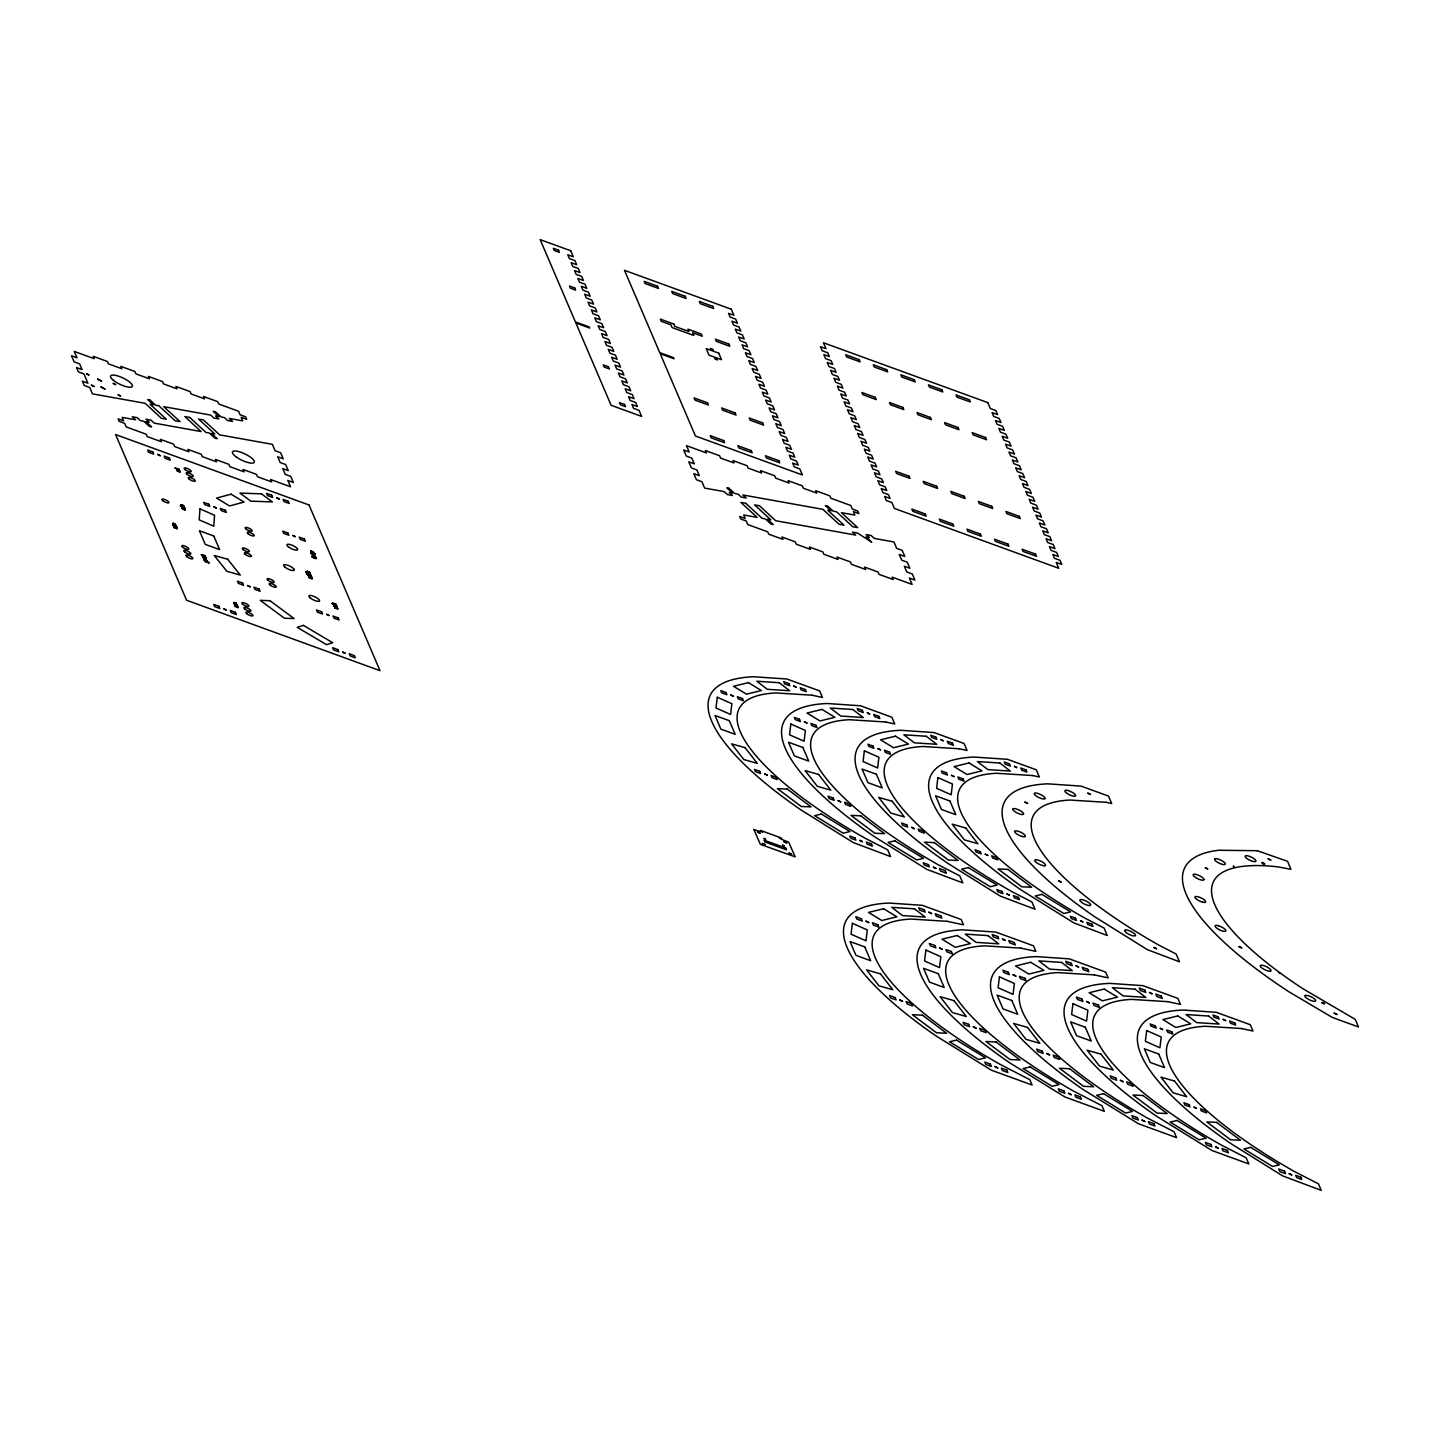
<?xml version="1.0" encoding="UTF-8"?>
<svg xmlns="http://www.w3.org/2000/svg" width="1430" height="1430" viewBox="0 0 1430 1430"><rect width="100%" height="100%" fill="white"/><g stroke="black" fill="none" stroke-linecap="round" stroke-linejoin="round"><path stroke-width="1.5" d="M173.441 524.202L172.851 523.362L175.64 524.506M203.078 556.413L205.277 556.824L202.577 555.966M233.877 602.513L236.147 603.532M308.344 572.697L307.039 571.285L309.077 572.518M313.063 552.266L310.596 551.283L313.456 553.857M174.138 527.634L174.424 526.025L175.443 527.599M205.026 557.2L204.401 558.236L205.169 557.003M176.891 469.916L179.304 470.559M183.898 505.97L180.841 504.665L181.253 506.292M179.858 470.595L177.231 469.308M183.898 506.488L184.434 508.437L180.412 505.988M205.437 559.613C208.619 561.364 202.506 556.949 203.149 556.878M236.379 604.229L236.111 603.085L235.843 604.103M312.044 552.57L313.831 552.731M337.301 607.267L336.461 606.445M175.318 528.01L177.266 528.707M203.703 557.968L205.723 557.2M331.992 603.692L336.461 606.07M175.908 527.974L176.534 526.615L173.423 525.865L176.426 526.454L176.659 528.814M310.31 574.038L305.823 571.803L310.006 573.323C310.346 577.452 302.266 571.607 310.828 575.218C310.81 576.29 307.593 574.413 311.15 576.147M179.233 469.362L175.139 468.039M177.302 469.094C175.568 471.811 183.344 472.257 177.088 470.273M176.998 470.452L177.624 469.183M177.034 469.487L177.981 469.308M177.392 471.382L179.679 471.525M177.678 470.363L179.304 470.47M177.499 469.541L178.339 469.451M178.947 470.631L179.322 469.558L175.05 468.218M180.198 471.632L176.891 470.22L180.216 472.025M172.53 523.773L172.976 523.648M181.074 505.863L181.467 504.719M172.708 523.934L173.352 523.183L172.816 524.488L175.407 525.74L172.905 524.309M181.324 506.452L183.183 506.077M181.717 506.256L181.056 505.541M182.522 505.88L183.88 506.363L182.021 505.684M182.486 505.076L183.541 505.934M173.906 523.38L175.103 524.935L174.353 523.559M182.164 506.131L181.538 505.648M176.015 525.668L172.816 524.488M181.842 507.704C185.614 506.774 186.168 513.173 181.842 507.328M183.255 506.274L182.808 505.219M173.852 524.542L175.39 524.452M182.128 508.526L182.289 508.776M174.335 527.17L173.495 525.74M183.076 508.901L182.397 508.24M174.335 527.563C176.319 528.957 173.566 526.454 174.406 526.884M176.373 526.705L175.247 528.063L174.8 527.098M175.783 527.438L176.462 526.866M175.121 528.242L176.069 526.312L175.407 527.241M184.095 509.652L184.667 507.972M175.425 528.331L176.426 526.454M184.238 508.848L185.006 509.741L184.81 508.115M184.72 509.956L185.114 508.866M176.373 528.045L176.015 527.545M176.891 528.367L176.784 527.456M201.29 554.84L205.044 555.859L201.362 554.661M201.934 554.715L202.631 556.288L202.595 555.108M203.06 555.591L203.042 556.592L202.774 555.555M203.525 558.594L204.025 556.86L202.863 556.056M203.453 556.431L203.543 557.861M204.955 556.753L204.722 555.519L203.864 559.398M203.829 558.701C205.956 559.577 203.042 559.72 204.311 557.772M204.722 556.61L205.116 555.68M204.115 558.594L205.616 560.113M207.1 560.864L204.186 559.97L204.419 558.933L204.097 559.774C211.318 562.419 201.201 560.649 206.009 560.828M205.026 558.665L204.097 558.361L204.812 559.327M205.348 557.932L204.901 556.288M204.937 557.378L206.474 559.434L205.044 559.648M205.562 559.058L205.688 557.718M207.779 561.847L209.048 562.937L204.794 561.382L206.367 559.577L205.831 558.147M205.491 560.667L207.261 561.865M206.599 560.882L207.153 561.936L205.938 560.614M233.823 603.067L234.645 602.495M234.234 604.211L234.592 603.371M234.806 602.942L235.485 603.978M234.466 604.175L237.505 605.802L237.005 606.838L235.575 605.82M234.538 606.052L238.22 607.75M235.271 606.517C234.27 603.871 238.595 606.588 235.575 605.569M235.181 606.32L235.575 605.176M235.736 605.927L235.271 606.141M235.396 606.141L236.147 606.123M236.254 605.766L236.611 605.516M237.166 604.979L234.878 603.782M237.416 605.605L234.502 604.336M237.005 606.838L237.487 605.962M236.343 605.605L235.235 605.587L237.773 606.999M311.15 552.123L310.685 551.104L312.401 552.713M311.043 551.515L311.132 552.963L311.543 551.211M311.758 553.517L311.561 551.962M312.115 551.408L310.971 551.569M311.526 553.374L313.796 553.928L312.652 553.964M312.973 553.714L312.098 553.928M313.224 551.944L313.492 553.589L312.115 553.017M313.635 555.287L312.098 554.751L313.009 554.107M312.598 555.054L312.598 554.161M312.008 556.771L316.28 558.504M315.601 557.271L312.33 555.18M312.956 555.734L312.33 554.143M312.223 554.214L313.992 555.412L313.778 553.785M314.028 556.324L313.51 557.539L313.331 556.02M314.064 554.929L312.705 554.375M313.259 557.378L313.742 556.216M306.056 572.697L307.414 573.126M307.504 571.214L306.86 571.946L308.826 572.465M313.581 557.432L314.278 556.806L312.92 557.092M314.135 555.448L314.868 553.714L314.725 555.233M315.19 554.322L310.453 553.16L315.369 554.643M314.135 557.736L315.583 557.646M313.849 557.057L315.994 558.004M308.433 572.518L307.682 572.036M312.902 556.663L315.583 557.915M314.707 557.754L315.53 557.396M309.238 572.215L308.487 571.589L309.774 572.518M308.183 574.216L308.183 574.02M309.684 572.769L308.737 571.696M315.101 558.093L315.601 556.896M307.897 574.878L307.808 573.716M308.111 575.128L308.469 573.948M309.345 572.054L309.452 572.965M316.191 558.683L311.919 556.949M308.969 574.735L308.415 575.897L311.508 576.826M308.111 573.501L310.274 574.914M308.558 575.003L308.29 574.467M308.272 574.038L309.22 574.449M310.239 575.468L309.541 573.823M308.826 576.379L312.062 578.113L309.506 577.702M309.059 575.736L310.203 575.772M308.88 574.914L310.096 573.537L305.823 572.179M310.239 573.841L310.364 574.735M309.363 577.738C315.655 575.2 306.127 577.041 309.595 577.523M309.738 575.629L310.828 575.218M309.202 577.756L312.384 578.864L309.416 577.112M311.347 576.791L308.505 575.718M332.743 603.102L334.352 604.372M336.854 606.678C333.565 607.732 334.495 604.819 333.601 604.372M334.298 605.551L335.013 604.407L332.815 602.924M334.173 606.427L334.352 605.176M334.602 606.731L334.12 604.443M333.977 603.925L335.71 604.121M334.745 607.696L335.174 606.66M335.585 604.979L336.175 605.945L334.37 605.373M335.621 606.106L336.175 604.836L334.799 606.177M337.873 608.769L335.335 607.982L334.727 606.392M336.086 606.409L336.747 607.16L336.55 605.569M336.765 606.856L336.711 605.82M334.602 607.553L337.426 608.125M1233.339 866.294L1234.412 867.241L1233.429 866.115M1263.173 863.595C1268.553 865.525 1258.15 860.127 1263.78 864.024M1263.101 863.774L1261.939 862.773M1264.638 863.952L1262.779 863.023M1262.905 863.327L1262.672 862.415M1278.921 972.704L1280.065 973.473M1322.518 1002.502L1324.538 1003.413M1322.804 1002.77L1321.678 1002.573L1323.805 1003.771M235.95 606.427L237.237 605.82M314.296 553.428L314.1 554.375L313.492 553.321M314.153 553.893L314.689 554M337.516 607.947L334.584 607.089M333.941 605.98L336.175 605.82M184.935 509.795L184.166 509.026M182.986 508.383L185.024 509.42M238.095 606.749L237.559 606.981M234.592 604.175L237.237 604.801M311.204 576.058L309.184 575.593M309.988 574.628L309.13 574.628M236.647 606.338L238.006 606.731M235.217 603.657L236.451 603.782L235.879 602.977M203.4 556.574L203.4 556.896M313.402 557.003L314.421 557.039M336.729 607.142L335.585 607.017M313.385 552.784L312.133 552.391M334.37 604.211L335.8 603.943M236.218 603.8L235.199 602.674M335.746 605.748L334.674 605.569M175.497 525.561L173.209 525.418M173.924 526.401L176.301 527.241L174.764 526.24M205.58 560.489L204.794 561.382M175.211 526.472L176.534 527.17M181.646 505.165L183.022 505.541M336.318 607.089L335.55 606.034M311.132 552.427L313.903 553.446L313.867 554.822M181.145 505.684L181.717 506.595M180.323 505.773L184.166 506.989M181.413 506.667L184.595 507.775M181.771 507.489L184.256 508.365M312.669 556.002L315.673 557.092M306.646 574.074L310.9 575.396M331.903 603.478L336.264 605.033M334.781 607.875L337.963 608.983M204.704 561.186L209.138 562.759M1323.537 1003.503L1324.663 1003.699M203.614 556.52L203.203 557.36M184.488 509.455L183.362 508.562M314.225 553.607L314.797 554.715M172.708 524.256L175.944 525.847M313.295 552.534L312.544 551.587M205.241 561.168L205.777 558.022M307.218 571.75L307.986 572.375M205.366 556.824L204.186 559.97M311.418 576.612L311.669 577.541M86.479 373.784L89.071 375.018L86.569 373.713M784.087 841.734L786.679 842.967L784.087 841.734M199.986 508.883L199.199 519.859L213.785 526.222L214.572 515.247L199.986 508.883M97.544 379.182L101.78 381.256L97.705 379.075M100.922 387.065L105.159 389.139L101.083 386.958M717.306 697.25L716.001 708.011L730.569 714.464L731.874 703.703L717.306 697.25M790.826 724.027L789.539 734.788L804.107 741.223L805.394 730.48L790.826 724.027M864.364 750.804L863.059 761.564L877.627 767.999L878.932 757.256L864.364 750.804M852.369 923.315L851.047 934.201L865.99 940.815L867.295 929.929L852.369 923.315M937.883 777.58L936.596 788.341L951.165 794.776L952.452 784.015L937.883 777.58M925.889 950.092L924.584 960.978L939.528 967.592L940.833 956.706L925.889 950.092M999.427 976.869L998.122 987.755L1013.048 994.368L1014.371 983.483L999.427 976.869M1072.947 1003.646L1071.642 1014.531L1086.586 1021.145L1087.89 1010.259L1072.947 1003.646M1146.663 1030.565L1145.376 1041.326L1159.927 1047.761L1161.232 1037.018L1146.663 1030.565M1203.971 879.504L1203.774 879.915A5.952 1.734 25.5 0 1 1198.554 879.093L1197.16 878.431A5.952 1.734 25.5 0 1 1193.299 874.463A5.952 1.734 25.5 0 1 1199.931 875.947L1201.236 876.697A5.952 1.734 25.5 0 1 1203.774 878.932L1203.971 879.504M223.795 608.805L226.315 610.145L223.938 608.769M1013.101 808.754L1012.905 809.648A5.952 1.734 25.5 0 0 1016.48 812.598L1017.856 813.295A5.952 1.734 25.5 0 0 1023.54 814.206A5.952 1.734 25.5 0 0 1019.965 810.506L1018.589 809.809A5.952 1.734 25.5 0 0 1013.101 808.754M91.448 385.153L93.987 386.422L91.448 385.153M113.202 383.419L115.741 384.706L113.363 383.383M118.1 394.859L120.638 396.128L118.261 394.805M157.711 454.418L160.249 455.705L157.711 454.418M247.533 585.549L250.071 586.818L247.533 585.549M292.828 535.517L295.367 536.786L292.989 535.464M342.753 652.098L345.291 653.367L342.753 652.098M710.496 348.455L713.034 349.742L710.496 348.455M714.786 358.465L717.324 359.752L714.786 358.465M730.873 695.016L733.411 696.303L730.873 695.016M793.757 686.043L796.296 687.312L793.757 686.043M804.411 721.793L806.949 723.08L804.411 721.793M764.639 773.845L767.177 775.114L764.639 773.845M753.86 829.507L760.367 844.344L795.205 856.838L788.645 842.091L782.478 839.732L780.995 837.873L760.474 830.383L760.063 831.563L753.86 829.507M757.507 831.974L760.045 833.243L757.507 831.974M761.028 831.259L762.655 832.081L761.118 831.223M867.295 712.819L869.815 714.088L867.438 712.784M764.121 838.481L765.747 839.303L764.228 838.463M762.404 843.396L764.925 844.665L762.404 843.396M779.404 837.944L781.03 838.767L779.404 837.944M782.496 845.184L784.123 846.006L782.496 845.184M789.056 853.102L791.594 854.371L789.056 853.102M877.949 748.569L880.469 749.838L877.949 748.569M838.177 800.621L840.697 801.89L838.177 800.621M940.815 739.596L943.353 740.865L940.976 739.56M859.859 840.393L862.397 841.68L859.859 840.393M951.468 775.346L954.007 776.615L951.468 775.346M911.697 827.398L914.235 828.667L911.697 827.398M866.026 921.188L868.761 922.547L866.026 921.188M1014.353 766.373L1016.891 767.642L1014.496 766.337M933.397 867.17L935.935 868.439L933.397 867.17M928.91 912.215L931.627 913.573L928.91 912.215M1025.006 802.123L1027.544 803.392L1025.006 802.123M985.234 854.175L987.773 855.444L985.234 854.175M939.564 947.965L942.281 949.323L939.564 947.965M899.792 999.999L902.509 1001.375L899.792 999.999M1087.873 793.15L1090.411 794.419L1087.873 793.15M1006.917 893.947L1009.455 895.216L1007.077 893.911M1002.448 938.992L1005.165 940.35L1002.448 938.992M1058.754 880.934L1061.292 882.221L1058.915 880.898M1013.101 974.742L1015.818 976.1L1013.101 974.742M973.33 1026.776L976.047 1028.152L973.33 1026.776M1080.454 920.723L1082.993 921.992L1080.615 920.688M1075.968 965.75L1078.685 967.127L1076.147 965.715M995.012 1066.565L997.729 1067.924L995.012 1066.565M1086.621 1001.5L1089.338 1002.877L1086.621 1001.5M1046.849 1053.553L1049.566 1054.929L1046.849 1053.553M1205.329 867.796L1207.867 869.065L1205.49 867.742M1153.992 947.5L1156.513 948.769L1153.992 947.5M1149.506 992.527L1152.223 993.904L1149.666 992.492M1068.55 1093.342L1071.267 1094.701L1068.55 1093.342M1268.213 858.804L1270.734 860.074L1268.213 858.804M1160.248 1028.331L1162.787 1029.618L1160.391 1028.295M1120.387 1080.329L1123.104 1081.706L1120.387 1080.329M1239.095 946.606L1241.633 947.875L1239.095 946.606M1223.115 1019.358L1225.653 1020.627L1223.115 1019.358M1142.07 1120.101L1144.787 1121.477L1142.07 1120.101M1193.996 1107.16L1196.535 1108.429L1194.157 1107.124M1215.607 1146.878L1218.324 1148.254L1215.607 1146.878M1334.226 1013.101L1336.943 1014.478L1334.226 1013.101M1289.216 1173.708L1291.755 1174.977L1289.216 1173.708M276.651 497.747L279.19 499.016L276.651 497.747M213.785 506.721L216.305 508.007L213.785 506.721M326.594 614.328L329.115 615.615L326.755 614.292M1305.34 995.477L1304.982 995.763A5.952 1.734 25.5 0 0 1306.948 998.372L1309.523 999.874A5.952 1.734 25.5 0 0 1314.563 1001.34L1315.296 1001.232A5.952 1.734 25.5 0 0 1312.508 997.532A5.952 1.734 25.5 0 0 1305.376 995.459M1215.053 858.733L1214.624 859.019A5.952 1.734 25.5 0 0 1217.663 862.362L1219.004 863.094A5.952 1.734 25.5 0 0 1224.867 864.542A5.952 1.734 25.5 0 0 1223.454 861.682L1222.275 860.914A5.952 1.734 25.5 0 0 1215.822 858.644L1215.053 858.733M1044.883 798.691L1043.525 798.977A5.952 1.734 25.5 0 1 1038.323 797.261L1037 796.51A5.952 1.734 25.5 0 1 1034.891 793.024A5.952 1.734 25.5 0 1 1042.256 795.455L1043.399 796.224A5.952 1.734 25.5 0 1 1044.883 798.691M1125.374 930.036L1124.874 930.269A5.952 1.734 25.5 0 0 1128.127 933.897A5.952 1.734 25.5 0 0 1134.866 935.935L1135.384 935.703A5.952 1.734 25.5 0 0 1133.901 933.236L1131.452 931.717A5.952 1.734 25.5 0 0 1125.392 930.036M303.446 625.375L297.243 627.323L326.505 644.68L332.707 642.731L303.446 625.375M231.052 494.19L216.52 498.087L229.551 505.952L244.065 502.055L231.052 494.19M748.444 682.628L733.519 686.275L746.46 694.176L761.386 690.529L748.444 682.628M821.982 709.405L807.056 713.052L819.98 720.952L834.905 717.306L821.982 709.405M895.52 736.182L880.594 739.828L893.518 747.729L908.443 744.083L895.52 736.182M969.04 762.959L954.114 766.605L967.055 774.506L981.981 770.859L969.04 762.959M883.615 908.729L868.51 912.412L881.774 920.509L896.878 916.827L883.615 908.729M957.153 935.506L942.048 939.188L955.312 947.286L970.416 943.603L957.153 935.506M1030.673 962.283L1015.568 965.965L1028.831 974.062L1043.936 970.38L1030.673 962.283M1104.21 989.06L1089.106 992.742L1102.369 1000.839L1117.474 997.157L1104.21 989.06M1177.82 1015.944L1162.894 1019.59L1175.817 1027.491L1190.743 1023.844L1177.82 1015.944M821.338 814.028L814.582 815.654L843.235 833.172L849.992 831.545L821.338 814.028M894.858 840.804L888.101 842.431L916.755 859.948L923.512 858.322L894.858 840.804M968.396 867.581L961.639 869.208L990.293 886.725L997.05 885.099L968.396 867.581M1041.916 894.358L1035.159 895.984L1063.831 913.502L1070.57 911.875L1041.916 894.358M956.491 1040.111L949.574 1041.791L978.549 1059.505L985.485 1057.842L956.491 1040.111M1030.029 1066.887L1023.094 1068.567L1052.087 1086.282L1059.004 1084.619L1030.029 1066.887M1103.549 1093.664L1096.631 1095.344L1125.607 1113.058L1132.542 1111.396L1103.549 1093.664M1177.087 1120.441L1170.151 1122.121L1199.144 1139.835L1206.062 1138.173L1177.087 1120.441M1250.696 1147.343L1243.939 1148.969L1272.593 1166.487L1279.35 1164.86L1250.696 1147.343M1255.415 861.557L1253.61 861.539A5.952 1.734 25.5 0 1 1247.014 858.608L1246.066 857.839A5.952 1.734 25.5 0 1 1246.853 855.676A5.952 1.734 25.5 0 1 1253.985 858.697L1254.95 859.466A5.952 1.734 25.5 0 1 1255.415 861.557M1270.501 971.095L1269.733 971.185A5.952 1.734 25.5 0 1 1262.1 968.146A5.952 1.734 25.5 0 1 1261.457 965.196L1262.511 965.304A5.952 1.734 25.5 0 1 1267.91 967.467L1270.037 969.022A5.952 1.734 25.5 0 1 1270.501 971.095M1090 905.494L1089.16 905.53A5.952 1.734 25.5 0 1 1082.635 903.063L1080.615 901.526A5.952 1.734 25.5 0 1 1081.366 899.542L1082.474 899.72A5.952 1.734 25.5 0 1 1089.034 902.795A5.952 1.734 25.5 0 1 1090 905.494M1066.512 790.307L1065.636 790.325A5.952 1.734 25.5 0 0 1065.582 792.202L1066.44 792.953A5.952 1.734 25.5 0 0 1074.091 796.26A5.952 1.734 25.5 0 0 1074.162 793.614L1073.054 792.828A5.952 1.734 25.5 0 0 1067.638 790.486L1066.512 790.307M1257.238 850.707L1218.575 850.26A252.842 73.502 25.5 0 0 1289.056 991.848L1332.349 1017.463L1358.5 1026.972L1355.247 1019.375L1303.07 988.827A220.292 64.046 25.5 0 1 1277.777 866.83L1290.968 869.315L1287.536 861.289L1257.238 850.707M261.44 493.833L239.918 493.1L250.876 501.161L272.344 501.894L261.44 493.833M269.966 600.689L260.26 600.35L284.409 618.225L294.097 618.564L269.966 600.689M787.251 789.056L777.402 788.609L801.247 806.466L811.096 806.913L787.251 789.056M860.788 815.833L850.939 815.368L874.785 833.243L884.616 833.69L860.788 815.833M934.308 842.61L924.459 842.145L948.304 860.02L958.154 860.467L934.308 842.61M1007.846 869.386L997.997 868.922L1021.842 886.797L1031.691 887.244L1007.846 869.386M922.475 1015.175L912.376 1014.71L936.507 1032.782L946.606 1033.246L922.475 1015.175M996.013 1041.952L985.913 1041.487L1010.027 1059.541L1020.126 1060.023L996.013 1041.952M1069.551 1068.728L1059.451 1068.264L1083.565 1086.317L1093.664 1086.782L1069.551 1068.728M1143.071 1095.505L1132.971 1095.023L1157.085 1113.094L1167.184 1113.559L1143.071 1095.505M1216.608 1122.371L1206.759 1121.907L1230.604 1139.782L1240.454 1140.228L1216.608 1122.371M812.115 695.212L775.882 692.942A220.292 64.046 25.5 0 0 865.061 838.195L887.673 849.831L890.568 856.588L853.299 842.574L800.782 809.809A252.842 73.502 25.5 0 1 753.646 676.748L786.947 679.018L819.622 690.904L822.411 697.447L812.115 695.212M885.653 721.989L849.42 719.719A220.292 64.046 25.5 0 0 938.581 864.971L959.798 875.875L962.801 882.882L926.819 869.351L874.302 836.586A252.842 73.502 25.5 0 1 827.183 703.506L860.467 705.776L891.837 717.216L894.733 723.955L885.653 721.989M959.173 748.766L922.94 746.496A220.292 64.046 25.5 0 0 1012.118 891.748L1031.906 901.937L1035.016 909.194L1000.356 896.127L947.84 863.363A252.842 73.502 25.5 0 1 900.703 730.283L934.005 732.553L964.07 743.511L967.038 750.464L959.173 748.766M1032.71 775.543L996.478 773.273A220.292 64.046 25.5 0 0 1085.638 918.525L1104.032 927.981L1107.249 935.488L1073.876 922.904L1021.378 890.139A252.842 73.502 25.5 0 1 974.241 757.06L1007.524 759.33L1036.285 769.805L1039.36 776.973L1032.71 775.543M1106.23 802.319L1070.015 800.049A220.292 64.046 25.5 0 0 1159.176 945.302L1176.157 954.025L1179.464 961.782L1147.414 949.681L1094.897 916.916A252.842 73.502 25.5 0 1 1047.761 783.837L1081.062 786.107L1108.518 796.099L1111.682 803.499L1106.23 802.319M947.25 921.331L910.981 919.061A220.488 64.1 25.5 0 0 1000.231 1064.438L1029.814 1079.668L1032.12 1085.03L991.401 1070.212L936.132 1036.017A252.645 73.448 25.5 0 1 889.049 903.063L922.279 905.315L961.228 919.508L963.516 924.835L947.25 921.331M1020.77 948.108L984.501 945.838A220.488 64.1 25.5 0 0 1073.751 1091.215L1101.94 1105.712L1104.353 1111.325L1064.939 1096.989L1009.669 1062.794A252.645 73.448 25.5 0 1 962.569 929.84L995.798 932.092L1033.461 945.802L1035.838 951.361L1020.77 948.108M1094.308 974.885L1058.039 972.615A220.488 64.1 25.5 0 0 1147.289 1117.992L1174.066 1131.756L1176.568 1137.637L1138.459 1123.748L1083.189 1089.571A252.645 73.448 25.5 0 1 1036.107 956.598L1069.336 958.869L1105.676 972.114L1108.143 977.87L1094.308 974.885M1167.827 1001.661L1131.559 999.391A220.488 64.1 25.5 0 0 1220.809 1144.769L1246.174 1157.8L1248.801 1163.931L1211.996 1150.524L1156.727 1116.347A252.645 73.448 25.5 0 1 1109.626 983.375L1142.856 985.645L1177.909 998.408L1180.465 1004.378L1167.827 1001.661M1241.472 1028.527L1205.258 1026.257A220.292 64.046 25.5 0 0 1294.418 1171.51L1318.46 1183.879L1321.248 1190.368L1282.656 1175.889L1230.14 1143.124A252.842 73.502 25.5 0 1 1183.003 1010.045L1216.304 1012.315L1250.285 1024.702L1252.984 1031.012L1241.472 1028.527M779.243 682.718L756.792 681.234L767.267 689.278L789.735 690.744L779.243 682.718M852.78 709.495L830.312 708.011L840.804 716.055L863.255 717.52L852.78 709.495M926.3 736.271L903.849 734.788L914.342 742.831L936.793 744.297L926.3 736.271M999.838 763.03L977.369 761.564L987.862 769.59L1010.331 771.074L999.838 763.03M914.485 908.837L891.766 907.335L902.527 915.575L925.246 917.077L914.485 908.837M988.005 935.613L965.286 934.112L976.047 942.352L998.766 943.854L988.005 935.613M1061.543 962.39L1038.823 960.888L1049.584 969.129L1072.303 970.63L1061.543 962.39M1135.062 989.149L1112.361 987.665L1123.104 995.906L1145.823 997.407L1135.062 989.149M1208.6 1016.033L1186.149 1014.549L1196.642 1022.593L1219.093 1024.059L1208.6 1016.033M1044.347 865.758L1043.31 865.65A5.952 1.734 25.5 0 1 1035.749 861.986A5.952 1.734 25.5 0 1 1037 859.859L1038.234 860.163A5.952 1.734 25.5 0 1 1044.561 863.541L1045.544 864.882A5.952 1.734 25.5 0 1 1044.347 865.758M728.978 488.256L726.851 487.88L732.535 493.118L729.175 492.51L732.428 495.495L727.548 494.619L724.295 491.634L704.65 488.095L701.916 481.731L696.41 479.711L693.818 473.652L699.324 475.654L696.857 469.898L691.351 467.896L688.742 461.819L694.265 463.838L691.798 458.083L686.275 456.063L683.683 450.003L689.189 452.005L686.472 445.66L706.42 452.935L705.419 450.557L719.558 455.723L720.577 458.083L734.001 462.963L732.982 460.603L747.139 465.751L748.158 468.128L761.564 473.008L760.563 470.649L774.72 475.797L775.721 478.156L789.146 483.054L788.127 480.677L802.284 485.843L803.303 488.202L816.727 493.082L815.708 490.722L829.865 495.87L830.866 498.248L850.779 505.487L852.298 509.044L857.821 511.046L858.894 513.567L853.388 511.565L854.89 515.086L841.448 512.673L857.696 527.634L852.816 526.758L836.586 511.797L833.225 511.189L827.541 505.952L825.414 505.576L831.098 510.814L827.738 510.206L843.986 525.168L839.106 524.292L822.876 509.33L742.885 494.977L746.138 497.962L741.258 497.086L738.005 494.101L734.663 493.493L728.978 488.256M745.781 503.306L740.901 502.43L757.149 517.392L743.707 514.979L745.209 518.5L739.703 516.498L740.776 519.019L746.299 521.021L747.819 524.578L767.713 531.817L768.732 534.177L782.889 539.342L781.87 536.983L795.295 541.863L796.313 544.222L810.47 549.388L809.452 547.011L822.876 551.909L823.877 554.268L838.034 559.416L837.015 557.057L850.439 561.936L851.458 564.314L865.615 569.462L864.596 567.102L878.02 571.982L879.021 574.342L893.178 579.508L892.177 577.13L912.108 584.405L909.391 578.06L914.914 580.062L912.322 574.002L906.799 571.982L904.332 566.226L909.855 568.246L907.246 562.169L901.74 560.167L899.273 554.411L904.779 556.413L902.187 550.353L896.664 548.333L893.947 541.952L874.302 538.431L871.049 535.446L866.169 534.57L869.422 537.555L866.062 536.947L871.746 542.185L857.339 532.979L852.459 532.103L855.712 535.088L775.721 520.735L759.491 505.773L754.611 504.897L770.859 519.859L767.499 519.251L773.183 524.488L771.056 524.113L765.372 518.875L762.011 518.268L745.781 503.306M149.846 399.953L147.719 399.578L153.403 404.815L150.061 404.207L166.291 419.169L161.411 418.293L145.181 403.332L92.467 393.858L89.733 387.494L84.227 385.474L82.386 381.184L87.909 383.186L83.923 373.891L78.4 371.889L76.559 367.582L82.082 369.601L79.615 363.846L74.092 361.826L71.5 355.766L77.023 357.768L74.289 351.423L94.237 358.698L93.236 356.32L107.393 361.486L108.394 363.846L121.818 368.726L120.799 366.366L134.956 371.514L135.975 373.891L149.381 378.771L148.38 376.412L162.537 381.56L163.538 383.919L176.963 388.817L175.944 386.44L190.101 391.606L191.12 393.965L204.544 398.845L203.525 396.485L217.682 401.633L218.701 404.011L238.595 411.25L240.115 414.807L245.638 416.809L246.711 419.33L241.205 417.328L242.707 420.849L229.265 418.436L232.518 421.421L227.638 420.545L224.403 417.56L221.042 416.952L215.358 411.715L213.231 411.34L218.915 416.577L215.555 415.969L218.808 418.954L213.928 418.078L210.693 415.093L163.771 406.674L180.001 421.618L175.121 420.742L158.891 405.798L155.53 405.191L149.846 399.953M189.707 417.453L184.845 416.577L201.076 431.538L154.154 423.101L150.901 420.116L146.039 419.24L149.274 422.225L145.931 421.636L151.616 426.873L149.489 426.48L143.804 421.242L140.444 420.652L137.191 417.649L132.329 416.774L135.564 419.776L122.14 417.363L123.641 420.867L118.136 418.865L119.208 421.385L124.714 423.405L126.233 426.944L146.146 434.202L147.165 436.561L161.322 441.709L160.303 439.35L173.727 444.23L174.728 446.607L188.885 451.755L187.884 449.395L201.29 454.275L202.309 456.635L216.466 461.801L215.447 459.423L228.871 464.321L229.89 466.68L244.047 471.828L243.029 469.469L256.453 474.349L257.454 476.726L271.611 481.874L270.592 479.515L290.54 486.772L287.823 480.426L293.347 482.428L290.737 476.369L285.231 474.367L282.765 468.611L288.27 470.613L285.678 464.536L280.173 462.534L277.706 456.778L283.212 458.798L280.62 452.72L275.096 450.718L272.361 444.337L219.666 434.863L203.418 419.919L198.555 419.044L214.786 433.987L211.443 433.397L217.128 438.635L214.983 438.241L209.298 433.004L205.956 432.414L189.707 417.453M1218.217 925.693L1217.019 925.442A5.952 1.734 25.5 0 0 1215.125 926.425L1216.304 927.82A5.952 1.734 25.5 0 0 1222.739 931.091L1223.937 931.341A5.952 1.734 25.5 0 0 1225.063 929.357A5.952 1.734 25.5 0 0 1218.217 925.693M227.62 559.219L214.214 555.466L226.905 571.321L240.311 575.057L227.62 559.219M745.084 747.675L731.588 743.832L743.797 759.545L757.31 763.405L745.084 747.675M818.604 774.452L805.108 770.609L817.334 786.321L830.83 790.164L818.604 774.452M892.141 801.229L878.646 797.386L890.872 813.098L904.368 816.941L892.141 801.229M965.679 828.006L952.183 824.145L964.392 839.875L977.888 843.718L965.679 828.006M880.433 973.848L866.58 969.898L878.95 985.806L892.785 989.757L880.433 973.848M953.953 1000.625L940.118 996.674L952.469 1012.565L966.323 1016.533L953.953 1000.625M1027.491 1027.401L1013.638 1023.451L1026.007 1039.342L1039.842 1043.31L1027.491 1027.401M1101.011 1054.178L1087.175 1050.228L1099.527 1066.119L1113.38 1070.069L1101.011 1054.178M1174.441 1080.991L1160.946 1077.148L1173.172 1092.86L1186.668 1096.703L1174.441 1080.991M1202.773 902.205L1201.432 901.794A5.952 1.734 25.5 0 1 1195.015 897.575A5.952 1.734 25.5 0 1 1199.198 897.128L1200.61 897.683A5.952 1.734 25.5 0 1 1205.15 900.668L1205.722 901.883A5.952 1.734 25.5 0 1 1202.773 902.205M1022.182 836.461L1020.823 836.032A5.952 1.734 25.5 0 1 1014.639 831.795A5.952 1.734 25.5 0 1 1019.143 831.563L1020.555 832.153A5.952 1.734 25.5 0 1 1024.935 835.138L1025.381 836.3A5.952 1.734 25.5 0 1 1022.182 836.461M570.695 250.733L540.183 239.632L575.414 321.911L589.196 326.934L589.678 328.042L575.897 323.019L611.128 405.298L641.641 416.416L639.049 410.356L633.526 408.337L631.917 404.565L637.423 406.567L635.671 402.474L630.165 400.454L628.539 396.682L634.044 398.684L632.292 394.591L626.787 392.571L625.16 388.799L630.684 390.801L628.914 386.708L623.409 384.688L621.782 380.916L627.305 382.918L625.553 378.825L620.03 376.805L618.404 373.033L623.927 375.035L622.175 370.942L616.652 368.922L615.043 365.151L620.549 367.153L618.797 363.059L613.273 361.039L611.665 357.268L617.17 359.27L615.418 355.176L609.895 353.174L608.286 349.385L613.792 351.387L612.04 347.293L606.534 345.291L604.908 341.502L610.431 343.504L608.662 339.411L603.156 337.409L601.529 333.619L607.053 335.621L605.283 331.528L599.778 329.526L598.151 325.736L603.675 327.738L601.923 323.645L596.399 321.643L594.773 317.853L600.296 319.855L598.544 315.762L593.021 313.76L591.412 309.97L596.918 311.972L595.166 307.879L589.643 305.877L588.034 302.088L593.539 304.09L591.788 299.996L586.282 297.994L584.655 294.205L590.161 296.207L588.409 292.113L582.904 290.111L581.277 286.322L586.8 288.342L585.031 284.23L579.525 282.228L577.899 278.439L583.422 280.459L581.653 276.348L576.147 274.346L574.52 270.556L580.044 272.576L578.292 268.465L572.769 266.463L571.142 262.673L576.665 264.693L574.914 260.582L569.39 258.58L567.782 254.79L573.287 256.81L570.695 250.733M731.266 309.202L624.499 270.324L659.748 352.62L673.53 357.643L674.013 358.751L660.213 353.728L695.463 436.007L802.409 474.957L799.799 468.879L794.294 466.877L792.667 463.088L798.19 465.108L796.421 460.996L790.915 458.994L789.288 455.205L794.812 457.225L793.06 453.113L787.537 451.111L785.91 447.322L791.433 449.342L789.682 445.231L784.158 443.229L782.55 439.439L788.055 441.459L786.303 437.366L780.78 435.346L779.171 431.574L784.677 433.576L782.925 429.483L777.42 427.463L775.793 423.691L781.298 425.693L779.547 421.6L774.041 419.58L772.415 415.808L777.938 417.81L776.168 413.717L770.663 411.697L769.036 407.925L774.56 409.927L772.79 405.834L767.284 403.814L765.658 400.043L771.181 402.044L769.429 397.951L763.906 395.931L762.279 392.16L767.803 394.162L766.051 390.068L760.528 388.048L758.919 384.277L764.424 386.279L762.673 382.185L757.149 380.166L755.541 376.394L761.046 378.396L759.294 374.303L753.789 372.3L752.162 368.511L757.668 370.513L755.916 366.42L750.41 364.418L748.784 360.628L754.307 362.63L752.538 358.537L747.032 356.535L745.405 352.745L750.929 354.747L749.159 350.654L743.654 348.652L742.027 344.862L747.55 346.864L745.799 342.771L740.275 340.769L738.649 336.98L744.172 338.981L742.42 334.888L736.897 332.886L735.288 329.097L740.794 331.099L739.042 327.005L733.519 325.003L731.91 321.214L737.415 323.216L735.663 319.122L730.158 317.12L728.531 313.331L733.858 315.279L731.266 309.202M987.79 402.617L823.448 342.771L825.986 348.688L820.463 346.686L822.214 350.779L827.738 352.781L829.364 356.57L823.841 354.569L825.593 358.662L831.116 360.664L832.725 364.453L827.219 362.433L828.971 366.545L834.494 368.547L836.103 372.336L830.598 370.316L832.349 374.428L837.873 376.43L839.481 380.219L833.976 378.199L835.728 382.31L841.233 384.312L842.86 388.102L837.354 386.082L839.106 390.193L844.612 392.195L846.238 395.985L840.715 393.965L842.485 398.076L847.99 400.078L849.617 403.868L844.093 401.848L845.845 405.959L851.368 407.961L852.995 411.751L847.472 409.731L849.223 413.842L854.747 415.844L856.356 419.634L850.85 417.614L852.602 421.725L858.125 423.727L859.734 427.516L854.228 425.497L855.98 429.59L861.504 431.61L863.112 435.381L857.607 433.379L859.359 437.473L864.864 439.493L866.491 443.264L860.985 441.262L862.737 445.356L868.242 447.376L869.869 451.147L864.346 449.145L866.115 453.239L871.621 455.258L873.247 459.03L867.724 457.028L869.476 461.121L874.999 463.141L876.626 466.913L871.102 464.911L872.854 469.004L878.378 471.024L879.986 474.796L874.481 472.794L876.233 476.887L881.756 478.907L883.365 482.679L877.859 480.677L879.611 484.77L885.116 486.79L886.743 490.562L881.238 488.56L882.989 492.653L888.495 494.655L890.121 498.444L884.598 496.442L886.368 500.536L891.873 502.538L894.411 508.454L1058.754 568.3L1056.216 562.383L1061.739 564.403L1059.97 560.292L1054.464 558.29L1052.838 554.5L1058.361 556.52L1056.609 552.409L1051.086 550.407L1049.459 546.618L1054.983 548.637L1053.231 544.526L1047.707 542.524L1046.081 538.735L1051.604 540.755L1049.852 536.643L1044.329 534.641L1042.72 530.852L1048.226 532.872L1046.474 528.76L1040.951 526.758L1039.342 522.969L1044.847 524.989L1043.096 520.895L1037.59 518.875L1035.964 515.104L1041.469 517.106L1039.717 513.013L1034.212 510.993L1032.585 507.221L1038.109 509.223L1036.339 505.13L1030.833 503.11L1029.207 499.338L1034.73 501.34L1032.978 497.247L1027.455 495.227L1025.828 491.455L1031.352 493.457L1029.6 489.364L1024.077 487.344L1022.468 483.572L1027.973 485.574L1026.222 481.481L1020.698 479.461L1019.09 475.69L1024.595 477.692L1022.843 473.598L1017.32 471.578L1015.711 467.807L1021.217 469.809L1019.465 465.715L1013.959 463.695L1012.333 459.924L1017.838 461.926L1016.087 457.832L1010.581 455.812L1008.954 452.041L1014.478 454.043L1012.708 449.95L1007.203 447.947L1005.576 444.158L1011.099 446.16L1009.348 442.067L1003.824 440.065L1002.198 436.275L1007.721 438.277L1005.969 434.184L1000.446 432.182L998.837 428.392L1004.343 430.394L1002.591 426.301L997.067 424.299L995.459 420.509L1000.964 422.511L999.213 418.418L993.689 416.416L992.08 412.627L997.586 414.629L995.834 410.535L990.329 408.533L987.79 402.617M558.486 250.161L553.339 248.284L554.286 250.482L559.434 252.359L558.486 250.161M657.568 286.232L644.161 281.353L645.109 283.551L658.515 288.431L657.568 286.232M685.149 296.278L671.725 291.38L672.672 293.597L686.096 298.477L685.149 296.278M712.73 306.306L699.306 301.426L700.253 303.643L713.659 308.522L712.73 306.306M859.144 359.627L845.72 354.747L846.667 356.946L860.091 361.844L859.144 359.627M886.707 369.673L873.301 364.775L874.248 366.992L887.655 371.872L886.707 369.673M914.288 379.719L900.864 374.821L901.812 377.037L915.236 381.917L914.288 379.719M941.87 389.747L928.445 384.867L929.393 387.065L942.799 391.963L941.87 389.747M969.433 399.792L956.009 394.912L956.956 397.111L970.38 401.991L969.433 399.792M574.663 287.913L569.515 286.036L570.463 288.234L575.611 290.111L574.663 287.913M673.745 323.984L660.32 319.105L661.268 321.303L670.92 324.825L672.1 327.577L693.8 335.478L692.621 332.725L702.273 336.229L701.326 334.03L687.901 329.15L688.92 331.51L674.763 326.344L673.745 323.984M728.889 344.076L715.465 339.178L716.412 341.395L729.836 346.274L728.889 344.076M875.303 397.379L861.897 392.499L862.844 394.698L876.25 399.596L875.303 397.379M902.884 407.425L889.46 402.545L890.407 404.744L903.832 409.624L902.884 407.425M930.465 417.471L917.041 412.573L917.988 414.789L931.395 419.669L930.465 417.471M958.029 427.499L944.604 422.619L945.552 424.835L958.976 429.715L958.029 427.499M985.61 437.544L972.186 432.664L973.133 434.863L986.557 439.761L985.61 437.544M718.718 353.156L706.223 348.598L709.03 355.141L721.524 359.699L718.718 353.156M608.429 366.724L603.281 364.847L604.211 367.063L609.359 368.94L608.429 366.724M707.51 402.813L694.086 397.915L695.034 400.132L708.44 405.012L707.51 402.813M735.074 412.841L721.65 407.961L722.597 410.178L736.021 415.058L735.074 412.841M762.655 422.887L749.231 418.007L750.178 420.206L763.602 425.103L762.655 422.887M909.069 476.208L895.645 471.328L896.592 473.527L910.016 478.406L909.069 476.208M936.65 486.254L923.226 481.356L924.173 483.572L937.58 488.452L936.65 486.254M964.213 496.281L950.789 491.402L951.737 493.6L965.161 498.498L964.213 496.281M991.794 506.327L978.37 501.447L979.318 503.646L992.742 508.544L991.794 506.327M1019.358 516.373L1005.951 511.475L1006.881 513.692L1020.305 518.572L1019.358 516.373M624.588 404.493L619.44 402.617L620.388 404.815L625.536 406.692L624.588 404.493M723.669 440.565L710.245 435.685L711.193 437.884L724.617 442.764L723.669 440.565M751.25 450.611L737.826 445.713L738.774 447.93L752.198 452.81L751.25 450.611M778.814 460.639L765.408 455.759L766.355 457.957L779.761 462.855L778.814 460.639M925.246 513.96L911.822 509.08L912.769 511.279L926.175 516.176L925.246 513.96M952.809 524.006L939.385 519.108L940.332 521.324L953.756 526.204L952.809 524.006M980.39 534.051L966.966 529.154L967.913 531.37L981.338 536.25L980.39 534.051M1007.953 544.079L994.547 539.199L995.477 541.398L1008.901 546.296L1007.953 544.079M1035.535 554.125L1022.11 549.245L1023.058 551.444L1036.482 556.324L1035.535 554.125M309.041 504.987L115.616 434.559L186.579 600.243L380.005 670.67L309.041 504.987M152.778 451.934L147.63 450.057L148.577 452.255L153.725 454.132L152.778 451.934M169.312 457.957L164.164 456.081L165.111 458.279L170.259 460.156L169.312 457.957M271.718 495.245L266.57 493.368L267.517 495.584L272.665 497.443L271.718 495.245M288.252 501.269L283.104 499.392L284.052 501.608L289.2 503.467L288.252 501.269M788.824 683.54L783.676 681.681L784.623 683.88L789.771 685.756L788.824 683.54M805.358 689.564L800.21 687.705L801.158 689.904L806.306 691.78L805.358 689.564M862.344 710.317L857.196 708.44L858.143 710.656L863.291 712.533L862.344 710.317M878.896 716.341L873.748 714.464L874.695 716.68L879.843 718.557L878.896 716.341M935.881 737.094L930.733 735.217L931.681 737.433L936.829 739.31L935.881 737.094M952.416 743.117L947.268 741.24L948.215 743.457L953.363 745.334L952.416 743.117M1009.401 763.87L1004.253 761.993L1005.201 764.21L1010.349 766.087L1009.401 763.87M1025.954 769.894L1020.806 768.017L1021.753 770.234L1026.901 772.111L1025.954 769.894M208.834 504.236L203.686 502.359L204.633 504.558L209.781 506.435L208.834 504.236M225.386 510.26L220.238 508.383L221.185 510.582L226.333 512.458L225.386 510.26M287.895 533.015L282.747 531.138L283.694 533.336L288.842 535.213L287.895 533.015M304.429 539.038L299.281 537.162L300.229 539.378L305.377 541.237L304.429 539.038M725.94 692.531L720.792 690.654L721.739 692.853L726.887 694.73L725.94 692.531M742.492 698.555L737.344 696.678L738.291 698.877L743.439 700.754L742.492 698.555M799.477 719.29L794.329 717.431L795.277 719.63L800.425 721.506L799.477 719.29M816.012 725.314L810.864 723.455L811.811 725.654L816.959 727.53L816.012 725.314M872.997 746.067L867.849 744.208L868.797 746.406L873.945 748.283L872.997 746.067M889.549 752.091L884.401 750.232L885.349 752.43L890.497 754.307L889.549 752.091M946.535 772.844L941.387 770.967L942.334 773.183L947.482 775.06L946.535 772.844M963.069 778.867L957.921 776.99L958.869 779.207L964.017 781.084L963.069 778.867M729.354 720.702L715.018 715.483L720.863 729.121L735.199 734.341L729.354 720.702M802.891 747.479L788.538 742.259L794.383 755.898L808.719 761.118L802.891 747.479M876.411 774.256L862.076 769.036L867.921 782.675L882.256 787.894L876.411 774.256M949.949 801.032L935.613 795.813L941.44 809.452L955.794 814.671L949.949 801.032M213.767 535.964L199.431 530.745L205.277 544.383L219.612 549.603L213.767 535.964M242.6 583.047L237.452 581.17L238.399 583.386L243.547 585.263L242.6 583.047M259.152 589.071L254.004 587.194L254.933 589.41L260.081 591.287L259.152 589.071M321.643 611.826L316.495 609.966L317.442 612.165L322.59 614.042L321.643 611.826M338.177 617.867L333.065 616.008L334.012 618.189L339.107 620.048L338.177 617.867M759.705 771.342L754.557 769.465L755.505 771.682L760.653 773.558L759.705 771.342M776.24 777.366L771.092 775.489L772.039 777.706L777.187 779.582L776.24 777.366M833.225 798.119L828.077 796.242L829.025 798.458L834.173 800.335L833.225 798.119M849.778 804.143L844.63 802.266L845.577 804.482L850.725 806.359L849.778 804.143M906.763 824.896L901.615 823.019L902.562 825.235L907.71 827.094L906.763 824.896M923.297 830.919L918.149 829.043L919.097 831.259L924.245 833.118L923.297 830.919M980.283 851.672L975.135 849.795L976.082 851.994L981.23 853.871L980.283 851.672M996.835 857.696L991.687 855.819L992.635 858.036L997.783 859.895L996.835 857.696M218.879 606.302L213.731 604.425L214.679 606.624L219.827 608.501L218.879 606.302M235.432 612.326L230.284 610.449L231.231 612.648L236.379 614.525L235.432 612.326M337.82 649.595L332.672 647.719L333.619 649.935L338.767 651.794L337.82 649.595M354.372 655.619L349.224 653.742L350.153 655.959L355.301 657.818L354.372 655.619M854.925 837.891L849.778 836.032L850.725 838.23L855.873 840.107L854.925 837.891M871.46 843.915L866.312 842.056L867.259 844.254L872.407 846.131L871.46 843.915M928.445 864.667L923.315 862.791L924.245 865.007L929.393 866.884L928.445 864.667M945.302 870.673L939.421 868.528L940.493 871.049L946.374 873.194L945.302 870.673M1001.983 891.444L996.835 889.567L997.783 891.784L1002.931 893.661L1001.983 891.444M1018.535 897.468L1013.387 895.591L1014.335 897.808L1019.465 899.685L1018.535 897.468M1075.521 918.221L1070.373 916.344L1071.32 918.561L1076.45 920.437L1075.521 918.221M1092.055 924.245L1086.907 922.368L1087.855 924.584L1093.003 926.461L1092.055 924.245M785.731 848.026L764.031 840.143L764.818 841.948L786.5 849.849L785.731 848.026M924.209 909.748L918.704 907.746L919.705 910.106L925.228 912.108L924.209 909.748M940.761 915.772L935.238 913.77L936.257 916.13L941.762 918.132L940.761 915.772M997.747 936.525L992.223 934.523L993.242 936.882L998.748 938.884L997.747 936.525M1014.281 942.549L1008.776 940.547L1009.777 942.906L1015.3 944.908L1014.281 942.549M1071.267 963.302L1065.761 961.282L1066.762 963.659L1072.285 965.661L1071.267 963.302M1087.819 969.326L1082.296 967.323L1083.314 969.683L1088.82 971.685L1087.819 969.326M1144.804 990.078L1139.281 988.058L1140.3 990.436L1145.805 992.438L1144.804 990.078M1161.339 996.102L1155.833 994.082L1156.834 996.46L1162.358 998.462L1161.339 996.102M1218.181 1016.855L1213.033 1014.978L1213.981 1017.195L1219.129 1019.072L1218.181 1016.855M1234.734 1022.879L1229.586 1021.002L1230.515 1023.219L1235.663 1025.096L1234.734 1022.879M861.343 918.721L855.819 916.719L856.838 919.079L862.344 921.081L861.343 918.721M877.877 924.745L872.372 922.743L873.373 925.103L878.896 927.105L877.877 924.745M934.863 945.498L929.357 943.496L930.358 945.856L935.881 947.858L934.863 945.498M951.415 951.522L945.891 949.52L946.91 951.88L952.416 953.882L951.415 951.522M1008.4 972.275L1002.877 970.273L1003.896 972.632L1009.401 974.634L1008.4 972.275M1024.935 978.299L1019.429 976.297L1020.43 978.656L1025.954 980.658L1024.935 978.299M1081.92 999.052L1076.415 997.05L1077.416 999.409L1082.939 1001.411L1081.92 999.052M1098.472 1005.076L1092.949 1003.073L1093.968 1005.433L1099.473 1007.435L1098.472 1005.076M1155.297 1025.828L1150.149 1023.969L1151.096 1026.168L1156.244 1028.045L1155.297 1025.828M1171.849 1031.852L1166.701 1029.993L1167.649 1032.192L1172.797 1034.069L1171.849 1031.852M864.739 946.91L850.046 941.548L855.944 955.347L870.655 960.71L864.739 946.91M938.277 973.687L923.565 968.325L929.482 982.124L944.193 987.487L938.277 973.687M1011.814 1000.464L997.103 995.101L1003.002 1008.901L1017.713 1014.263L1011.814 1000.464M1085.334 1027.24L1070.623 1021.878L1076.54 1035.678L1091.251 1041.022L1085.334 1027.24M1158.711 1054.017L1144.375 1048.798L1150.221 1062.436L1164.556 1067.656L1158.711 1054.017M895.091 997.55L889.585 995.53L890.586 997.908L896.11 999.91L895.091 997.55M911.643 1003.574L906.12 1001.554L907.138 1003.932L912.644 1005.933L911.643 1003.574M968.628 1024.327L963.105 1022.307L964.124 1024.684L969.629 1026.686L968.628 1024.327M985.163 1030.351L979.657 1028.331L980.658 1030.708L986.182 1032.71L985.163 1030.351M1042.148 1051.104L1036.643 1049.084L1037.644 1051.461L1043.167 1053.463L1042.148 1051.104M1058.7 1057.128L1053.177 1055.108L1054.196 1057.485L1059.702 1059.487L1058.7 1057.128M1115.686 1077.862L1110.163 1075.861L1111.182 1078.22L1116.687 1080.24L1115.686 1077.862M1132.22 1083.886L1126.715 1081.884L1127.716 1084.244L1133.239 1086.264L1132.22 1083.886M1189.063 1104.657L1183.915 1102.78L1184.862 1104.997L1190.01 1106.874L1189.063 1104.657M1205.597 1110.681L1200.467 1108.804L1201.397 1111.021L1206.545 1112.898L1205.597 1110.681M990.311 1064.099L984.805 1062.097L985.806 1064.456L991.33 1066.458L990.311 1064.099M1006.863 1070.123L1001.34 1068.121L1002.359 1070.48L1007.864 1072.482L1006.863 1070.123M1063.849 1090.876L1058.325 1088.873L1059.344 1091.233L1064.867 1093.235L1063.849 1090.876M1080.383 1096.899L1074.877 1094.897L1075.896 1097.257L1081.402 1099.259L1080.383 1096.899M1137.368 1117.652L1131.863 1115.65L1132.882 1118.01L1138.387 1120.012L1137.368 1117.652M1153.921 1123.676L1148.397 1121.674L1149.416 1124.034L1154.939 1126.036L1153.921 1123.676M1210.906 1144.429L1205.383 1142.409L1206.402 1144.787L1211.925 1146.788L1210.906 1144.429M1227.458 1150.453L1221.935 1148.433L1222.954 1150.81L1228.459 1152.812L1227.458 1150.453M1284.587 1171.188L1278.706 1169.043L1279.779 1171.563L1285.659 1173.708L1284.587 1171.188M1300.835 1177.23L1295.687 1175.353L1296.635 1177.569L1301.783 1179.446L1300.835 1177.23M113.435 380.344A12.101 3.521 25.5 0 0 132.025 386.779A12.101 3.521 25.5 0 0 118.94 376.305A12.101 3.521 25.5 0 0 113.435 380.344M235.986 456.76A12.101 3.521 25.5 0 0 254.147 462.48A12.101 3.521 25.5 0 0 239.99 451.934A12.101 3.521 25.5 0 0 235.986 456.76M185.006 469.558A3.897 1.126 25.5 0 0 191.048 471.757A3.897 1.126 25.5 0 0 187.08 468.414A3.897 1.126 25.5 0 0 185.006 469.558M187.026 474.277A3.897 1.126 25.5 0 0 193.086 476.494A3.897 1.126 25.5 0 0 189.1 473.133A3.897 1.126 25.5 0 0 187.026 474.277M189.064 479.014A3.897 1.126 25.5 0 0 195.106 481.213A3.897 1.126 25.5 0 0 191.12 477.87A3.897 1.126 25.5 0 0 189.064 479.014M162.698 500.625A3.897 1.126 25.5 0 0 168.74 502.842A3.897 1.126 25.5 0 0 164.754 499.481A3.897 1.126 25.5 0 0 162.698 500.625M246.014 528.975A3.897 1.126 25.5 0 0 252.055 531.174A3.897 1.126 25.5 0 0 248.069 527.831A3.897 1.126 25.5 0 0 246.014 528.975M248.034 533.694A3.897 1.126 25.5 0 0 254.075 535.91A3.897 1.126 25.5 0 0 250.089 532.55A3.897 1.126 25.5 0 0 248.034 533.694M288.181 546.653A5.952 1.734 25.5 0 0 297.404 550.014A5.952 1.734 25.5 0 0 291.327 544.901A5.952 1.734 25.5 0 0 288.181 546.653M243.189 549.567A3.897 1.126 25.5 0 0 249.231 551.766A3.897 1.126 25.5 0 0 245.245 548.423A3.897 1.126 25.5 0 0 243.189 549.567M245.209 554.304A3.897 1.126 25.5 0 0 251.269 556.502A3.897 1.126 25.5 0 0 247.283 553.16A3.897 1.126 25.5 0 0 245.209 554.304M284.945 567.174A5.952 1.734 25.5 0 0 294.097 570.373A5.952 1.734 25.5 0 0 287.734 565.225A5.952 1.734 25.5 0 0 284.945 567.174M310.31 598.026A5.952 1.734 25.5 0 0 319.426 601.154A5.952 1.734 25.5 0 0 312.938 596.006A5.952 1.734 25.5 0 0 310.31 598.026M267.946 580.205A3.897 1.126 25.5 0 0 273.988 582.403A3.897 1.126 25.5 0 0 270.02 579.061A3.897 1.126 25.5 0 0 267.946 580.205M270.395 585.263A3.897 1.126 25.5 0 0 276.169 586.997A3.897 1.126 25.5 0 0 271.468 583.601A3.897 1.126 25.5 0 0 270.395 585.263M182.611 547.136A3.897 1.126 25.5 0 0 188.671 549.335A3.897 1.126 25.5 0 0 184.684 545.992A3.897 1.126 25.5 0 0 182.611 547.136M184.649 551.873A3.897 1.126 25.5 0 0 190.691 554.071A3.897 1.126 25.5 0 0 186.704 550.729A3.897 1.126 25.5 0 0 184.649 551.873M186.669 556.592A3.897 1.126 25.5 0 0 192.71 558.79A3.897 1.126 25.5 0 0 188.724 555.448A3.897 1.126 25.5 0 0 186.669 556.592M242.689 604.211A3.897 1.126 25.5 0 0 248.731 606.427A3.897 1.126 25.5 0 0 244.744 603.067A3.897 1.126 25.5 0 0 242.689 604.211M244.709 608.948A3.897 1.126 25.5 0 0 250.751 611.146A3.897 1.126 25.5 0 0 246.764 607.804A3.897 1.126 25.5 0 0 244.709 608.948M246.729 613.685A3.897 1.126 25.5 0 0 252.788 615.883A3.897 1.126 25.5 0 0 248.802 612.541A3.897 1.126 25.5 0 0 246.729 613.685"/></g></svg>
